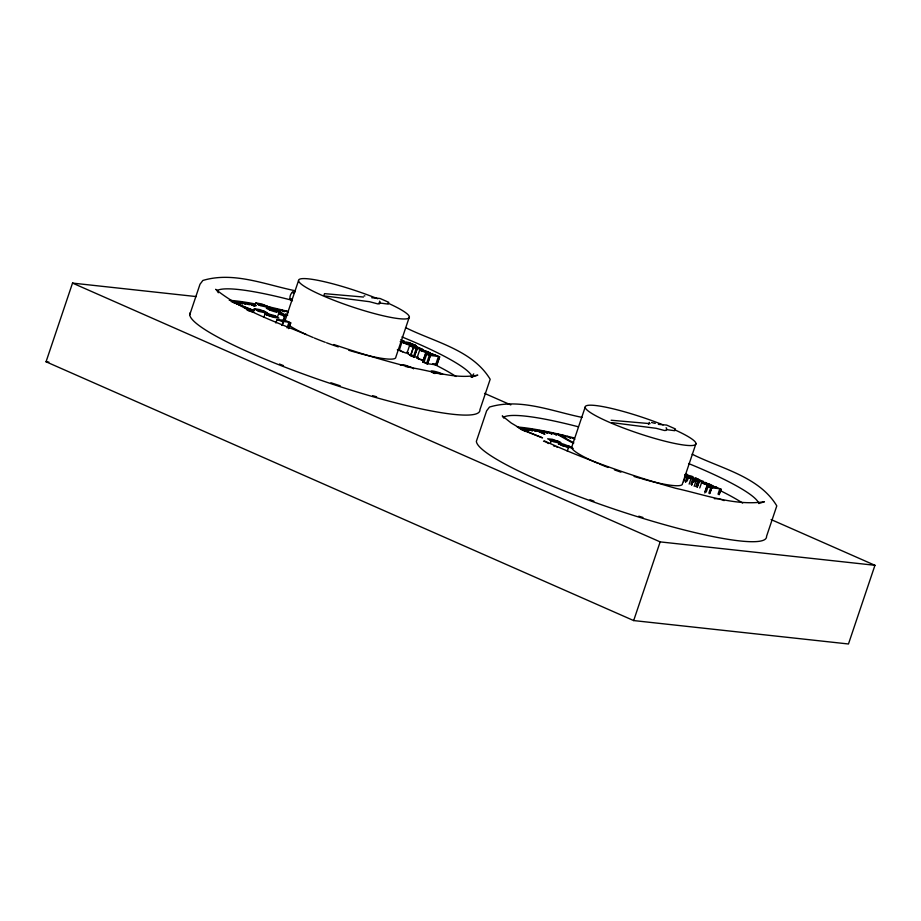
<?xml version="1.0" encoding="UTF-8"?>
<svg xmlns="http://www.w3.org/2000/svg" width="921" height="921" viewBox="0 0 921 921"><rect width="100%" height="100%" fill="white"/><g stroke="black" fill="none" stroke-linecap="round" stroke-linejoin="round"><path stroke-width="1.38" d="M567.278 451.186L568.453 447.583L567.244 446.835L573.207 448.458M690.98 478.667L687.642 477.446L690.98 478.667L689.15 484.112M407.658 351.269L409.926 344.466L416.292 345.743L408.912 342.577L406.034 342.209L412.182 345.122L403.985 342.232A5.042 0.714 18.6 0 0 402.178 342.013L400.163 341.703M771.096 519.559L874.95 565.298L848.471 643.986L633.671 620.57L46.05 361.78L72.529 283.092L196.288 296.585M189.749 314.717L200.007 284.244L202.873 280.456C233.508 271.281 265.375 284.693 295.388 290.783M263.82 317.377L265.133 313.888L268.978 315.212L266.56 314.775L268.471 315.592L272.236 316.214L267.953 313.819L273.998 315.443L278.902 318.125L272.593 317.158L264.983 313.923M277.417 317.261L278.568 313.808L286.604 314.683L285.545 314.119L287.766 315.097M275.874 322.995L277.037 319.541L285.073 320.416M292.452 300.753C287.352 300.522 290.99 289.988 294.812 292.164M283.012 320.83L284.842 316.26L283.68 319.714M281.861 325.412L283.311 321.993L282.148 325.447M285.003 320.784L298.531 280.617A58.403 8.231 18.6 0 1 377.748 298.784M287.087 327.911L289.021 322.154L281.918 321.383M288.469 328.521L290.691 322.799L288.757 328.555M323.916 295.399L324.503 293.649L363.45 297.034M409.35 316.951L395.834 357.118A58.403 8.231 18.6 0 1 356.588 352.57M409.845 355.08L410.628 355.391L413.379 347.229L419.734 348.15M414.335 357.141L413.437 356.749L416.188 348.587L417.086 348.978L414.082 357.118L410.697 355.633L413.448 347.47C416.108 348.023 403.64 344.442 415.578 346.319M414.082 357.118L417.086 348.978M417.017 357.958L419.769 349.796M435.426 355.057C429.025 353.157 424.696 351.258 439.639 356.841L436.899 364.992L426.573 363.565L429.313 355.402L430.234 355.805L427.482 363.968L422.704 361.941L425.456 353.779L435.817 355.23M425.709 353.814L422.704 361.941M426.665 354.24L423.925 362.39L426.538 362.678M430.234 355.805L427.482 363.968M435.714 364.555L438.465 356.392L429.313 355.402M436.658 364.969L439.639 356.841M550.447 443.116L551.23 440.814L558.725 441.631L552.427 439.305L547.661 438.799L553.671 441.827L560.82 443.243A7.391 1.036 18.6 0 0 560.82 442.621C559.715 440.699 546.326 439.363 551.23 440.814M585.146 407.22L571.63 447.387A58.403 8.231 18.6 0 0 598.351 463.528M648.488 424.408L649.374 422.405M633.671 620.57L660.15 541.882L874.95 565.298M695.977 443.542L682.449 483.721A58.403 8.231 18.6 0 1 641.833 478.77M683.75 481.764L685.581 476.33L688.735 477.032L687.101 481.084M685.558 481.971L687.388 476.525M685.823 481.994L687.653 476.56C699.546 478.978 689.345 474.419 685.178 475.466M690.9 484.227L692.73 478.793L698.751 479.45M691.556 484.607L693.64 479.196L691.694 485.263M693.363 482.282L694.538 479.588L693.628 482.305M694.181 486.357L696.011 480.923L697.819 481.119L699.166 481.625L697.335 487.059M695.988 486.553L697.819 481.119M696.253 486.587L698.083 481.142C710.321 483.502 699.511 479.196 694.284 479.553M697.07 487.036L699.166 481.625M699.753 487.98L701.664 482.466L706.395 482.892L705.705 482.581L704.968 482.466L712.589 485.712L703.494 483.433L708.514 485.091L706.787 484.86L701.583 482.546M705.014 491.561L706.844 486.127L717.206 487.566M704.818 492.954L707.109 486.15M706.234 492.01L708.065 486.576M708.882 493.184L710.713 487.739L719.854 488.74L718.023 494.174M709.538 493.552L711.622 488.142L709.792 493.587M718.967 494.589L721.039 489.178L719.209 494.612M473.739 373.891L471.195 377.253L477.792 375.158C456.655 379.222 435.311 372.003 414.623 368.273C387.315 361.642 360.399 353.514 333.782 344.5M253.54 309.836L253.563 310.469M289.988 299.049L291.497 298.934M759.134 503.43L764.418 501.761C734.463 506.136 704.703 494.635 675.761 488.314C630.954 475.604 586.804 460.27 544.403 440.929M244.606 308.178L254.15 310.446M568.441 447.733L558.333 443.876L563.122 445.027L561.269 443.887L563.548 444.118L572.471 447.629M407.957 353.952L411.514 355.713L410.697 355.633M401.13 351.12L402.696 351.822M231.021 301.466L253.31 310.204M410.778 367.56L405.413 366.443M418.215 357.878L417.225 357.866A6.125 0.863 18.6 0 0 417.167 358.327L423.384 360.767M419.216 358.914L418.491 358.914L423.844 360.099M371.739 297.759L380.028 298.473L388.835 302.353M611.13 420.241L650.076 423.637M658.365 424.351L666.643 425.076L675.45 428.956M253.724 311.022L248.313 310.412M286.293 315.961L283.461 315.65L284.842 316.26M284.002 319.852L290.691 322.799M401.591 340.966L403.997 341.231M404.941 341.633L400.704 339.768M414.911 345.951L418.641 347.678M418.076 347.424L412.539 346.86L413.379 347.229M419.354 347.896L423.107 349.635M416.188 348.587L422.209 349.243M410.098 355.011L412.712 355.299M413.437 356.749L418.261 357.267M46.05 361.78L48.894 362.091M684.81 474.499L687.676 474.764L685.961 473.728M695.7 478.022L699.684 479.853M696.264 478.356L689.99 477.665L693.64 479.196M695.343 480.025L693.525 479.829L696.011 480.923M364.14 295.837L364.912 295.917M325.355 296.032L369.505 301.697L377.806 303.895L379.475 303.803L380.085 301.72L379.475 301.155M378.888 302.905L388.236 304.103M611.981 422.624L656.132 428.3L664.432 430.487L666.09 430.395L666.7 428.311L666.09 427.747M666.839 429.67L674.863 430.706M253.816 310.515L246.793 309.87M434.205 373.051L441.32 373.788L432.697 372.521M717.931 498.687L714.351 498.675M651.538 422.52L655.268 423.384M268.874 308.178L269.945 308.408M412.47 355.817L410.628 355.391M553.694 445.971L554.477 446.155M254.219 312.392L250.374 311.344M287.087 311.459L285.878 311.148L288.215 312.68M573.702 438.051L572.505 437.751L574.842 439.271M582.014 417.374C551.99 411.296 520.123 397.884 489.488 407.059L486.622 410.847L476.376 441.309A152.921 21.551 18.6 0 0 622.941 512.03A152.921 21.551 18.6 0 0 766.548 536.344L776.794 505.882C759.065 476.433 721.051 468.674 692.143 454.191M719.117 498.975L721.673 499.712M397.492 349.508L398.793 350.222M401.544 342.059L400.934 341.587M397.423 349.865L399.426 350.176A5.042 0.714 18.6 0 1 400.048 350.187M278.568 313.808L284.566 316.225M277.037 319.541L283.311 321.993M408.487 353.065L406.668 352.317M433.826 373.109L435.011 373.558M247.933 310.469L249.119 310.918M722.927 500.149L724.136 500.61M543.482 441.159L544.691 441.62M405.528 327.588C434.424 342.071 472.45 349.83 490.179 379.279L479.922 409.753A152.921 21.551 18.6 0 1 328.728 382.906A152.921 21.551 18.6 0 1 190.394 312.553M306.325 334.588C275.241 321.671 242.188 310.653 215.641 289.298M408.13 353.008L407.186 353.111A5.33 0.748 18.6 0 1 405.459 352.881L399.219 350.417L401.913 342.163L408.21 344.719A5.33 0.748 18.6 0 0 409.937 344.949L409.926 344.466M556.284 446.731L557.228 447.122M232.61 302.123L253.344 310.688M518.914 428.115L542.527 437.866L520.526 429.255M716.826 487.405C710.425 485.505 706.085 483.594 721.039 489.178M407.117 352.202L408.406 352.766M413.448 347.47L416.822 348.955M425.456 353.779L429.969 355.771M434.677 364.025L436.899 364.992M710.713 487.739L711.622 488.142M706.844 486.127L711.369 488.118M484.515 393.359L510.81 404.929M72.529 283.092L660.15 541.882M432.72 372.648C425.986 368.619 441.147 372.637 442.92 374.433M412.09 367.801C409.028 366.65 402.316 363.358 400.428 365.223M545.865 442.115L546.832 442.564M255.048 306.094L248.014 303.205L254.415 306.221M255.785 305.288L252.296 303.895L256.107 305.737M293.799 293.396L292.302 292.141M283.507 314.222L269.968 307.384L275.103 310.25M280.053 313.025L282.528 314.418M525.442 431.465L511.19 422.992L502.267 415.901L503.822 418.111M547.569 442.966L548.064 443.312A7.391 1.036 18.6 0 1 548.317 443.588M412.827 368.204L413.322 368.538A7.391 1.036 18.6 0 1 413.575 368.826M216.447 289.631L218.3 292.751M376.631 396.801A146.888 20.699 18.6 0 1 372.637 395.673M340.252 385.818A146.888 20.699 18.6 0 1 330.938 382.756M283.507 365.625A146.888 20.699 18.6 0 1 279.454 364.025M217.655 290.242A135.583 19.099 18.6 0 1 291.6 300.154M401.959 336.925A135.583 19.099 18.6 0 1 472.231 376.965M229.248 300.304A135.583 19.099 18.6 0 1 255.405 303.988M267.412 306.486A135.583 19.099 18.6 0 1 287.812 311.425M432.835 363.622A135.583 19.099 18.6 0 1 456.01 376.493M355.207 352.179A58.403 8.231 18.6 0 1 348.771 350.279M338.26 346.906A58.403 8.231 18.6 0 1 326.529 342.773M325.263 342.301A58.403 8.231 18.6 0 1 314.257 337.984M313.117 337.512A58.403 8.231 18.6 0 1 288.849 325.159M642.927 517.452A146.888 20.699 18.6 0 1 638.817 516.186M593.872 501.139A146.888 20.699 18.6 0 1 589.97 499.712M504.271 416.833A135.583 19.099 18.6 0 1 578.227 426.757M688.574 463.528A135.583 19.099 18.6 0 1 758.858 503.568M517.28 426.999A135.583 19.099 18.6 0 1 574.428 438.016M687.296 475.823A135.583 19.099 18.6 0 1 689.771 476.848M720.694 490.835A135.583 19.099 18.6 0 1 742.625 503.085M640.567 478.413A58.403 8.231 18.6 0 1 634.074 476.468M620.927 472.162A58.403 8.231 18.6 0 1 614.411 469.837M608.113 467.477A58.403 8.231 18.6 0 1 599.732 464.115M387.948 303.124A58.403 8.231 18.6 0 1 378.473 314.637A58.403 8.231 18.6 0 1 298.531 280.606M674.575 429.727A58.403 8.231 18.6 0 1 665.492 441.332A58.403 8.231 18.6 0 1 585.157 407.347A58.403 8.231 18.6 0 1 663.166 424.903M276.415 311.851C273.905 312.518 258.732 305.07 271.085 309.295C262.37 303.838 295.146 317.354 275.206 311.102L276.415 311.851M430.015 352.881L426.124 352.605L419.907 350.176A6.125 0.863 18.6 0 1 419.976 349.704L425.548 350.774L430.015 352.881M276.392 316.594L271.062 315.615L276.392 316.594M408.59 343.924L403.548 342.992L408.59 343.924M273.272 310.365L269.312 309.56L273.272 310.365M565.31 446.098L561.361 445.292L565.31 446.098M255.865 302.94L260.378 305.668L268.782 307.522A7.391 1.036 18.6 0 0 268.771 306.889L261.645 303.918L255.865 302.94M254.334 308.673L258.847 311.413L267.251 313.255A7.391 1.036 18.6 0 0 267.24 312.622L260.113 309.652L254.334 308.673M272.789 309.905L277.981 310.884L272.789 309.905M564.838 445.637L570.018 446.616L564.838 445.637M258.041 304.506L266.687 305.91L258.041 304.506M256.51 310.239L265.144 311.643L256.51 310.239M428.507 352.064L421.231 350.751L428.507 352.064M710.195 484.584L705.785 483.652L710.195 484.584M415.072 345.26L407.75 342.52L415.072 345.26M234.936 301.674L234.245 301.628L239.529 303.619L234.936 301.674M521.551 428.277L520.86 428.23L526.144 430.222L521.551 428.277M238.136 301.95L237.399 301.881L242.591 303.884L238.136 301.95M524.763 428.541L524.014 428.472L529.218 430.475L524.763 428.541M241.578 302.318L240.784 302.226L245.884 304.241L241.578 302.318M528.205 428.921L527.399 428.829L532.511 430.844L528.205 428.921M245.251 302.802L244.399 302.687L249.395 304.701L245.251 302.802M531.866 429.393L531.026 429.278L536.022 431.293L531.866 429.393M535.987 430.015L534.64 429.808L544.944 434.228L535.987 430.015M539.867 430.66L538.923 430.498L543.666 432.502L539.867 430.66M544.161 431.431L543.183 431.247L547.788 433.238L544.161 431.431M548.663 432.306L547.627 432.099L552.082 434.079L548.663 432.306M553.337 433.273L552.266 433.043L556.56 435L553.337 433.273M558.805 434.47L556.583 433.975L571.619 442.402L573.841 442.897L558.805 434.47M276.634 308.903L275.494 308.639L279.431 310.538L276.634 308.903M563.261 435.495L562.109 435.23L566.047 437.13L563.261 435.495M281.791 310.135L280.617 309.847L284.359 311.724L281.791 310.135M568.418 436.738L567.232 436.45L570.985 438.315L568.418 436.738"/></g></svg>
